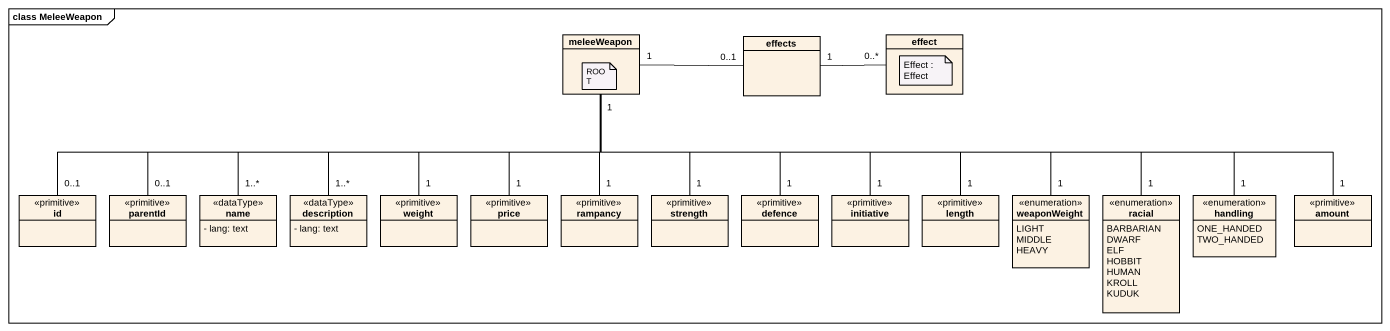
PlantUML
@startuml
mainframe class MeleeWeapon
hide circle
hide empty members
skinparam classAttributeIconSize 0
class meleeWeapon
class effects
class effect
class id <<primitive>>
class parentId <<primitive>>
class name <<dataType>> {
  - lang: text
}
class description <<dataType>> {
  - lang: text
}
class weight <<primitive>>
class price <<primitive>>
class rampancy <<primitive>>
class strength <<primitive>>
class defence <<primitive>>
class initiative <<primitive>>
class length <<primitive>>
enum weaponWeight {
  LIGHT
  MIDDLE
  HEAVY
}
enum racial {
  BARBARIAN
  DWARF
  ELF
  HOBBIT
  HUMAN
  KROLL
  KUDUK
}
enum handling {
  ONE_HANDED
  TWO_HANDED
}
class amount <<primitive>>
meleeWeapon "1" -right- "0..1" effects
meleeWeapon -left- "0..1" id
meleeWeapon -left- "0..1" parentId
meleeWeapon -left- "1..*" name
meleeWeapon -left- "1..*" description
meleeWeapon -- "1" weight
meleeWeapon -- "1" price
meleeWeapon -- "1" rampancy
meleeWeapon -- "1" strength
meleeWeapon -- "1" defence
meleeWeapon -right- "1" initiative
meleeWeapon -right- "1" length
meleeWeapon -right- "1" weaponWeight
meleeWeapon -right- "1" racial
meleeWeapon "1" -right- "1" handling
meleeWeapon -right- "1" amount
effects "1" -right- "0..*" effect
note as N1
  ROOT
end note
note as N2
  Effect : Effect
end note
@enduml
